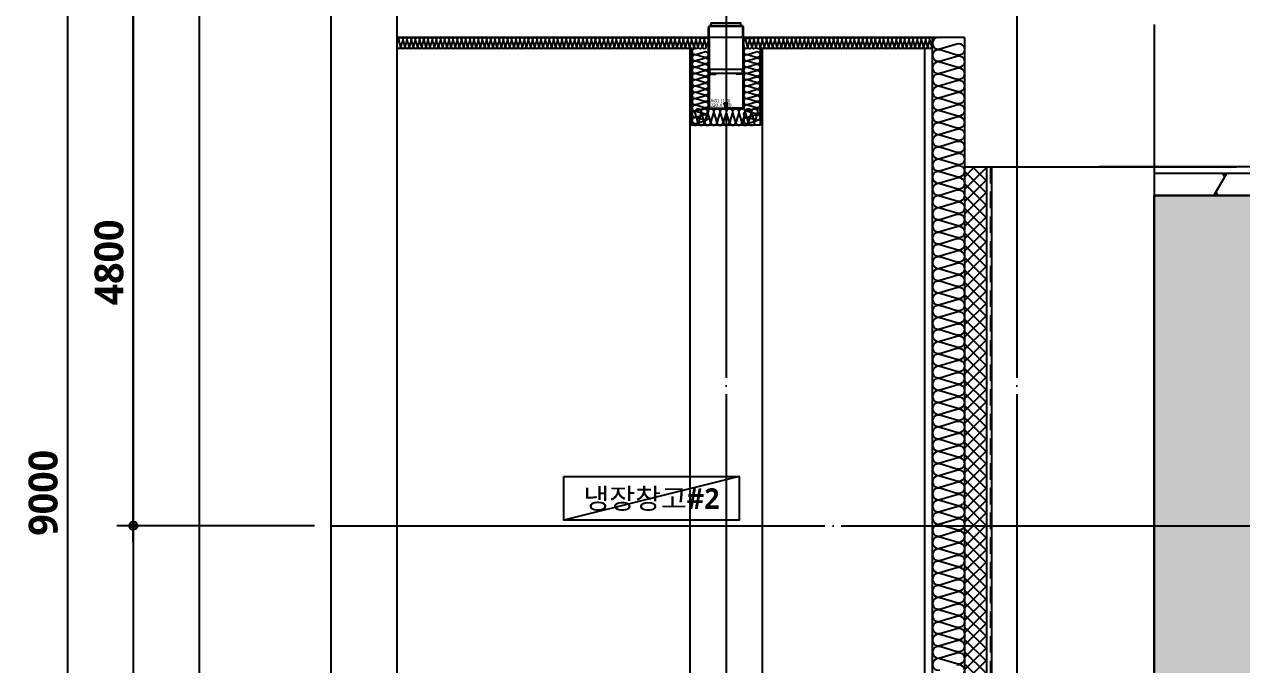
# Model space of a CAD drawing. Header units: millimetres. Extents: x 0 to 356400, y 0 to 68257.
# Drawn here: x 145533 to 156622, y 16634 to 22470 of the extents above; entities that cross this region are included whole.
import ezdxf
from ezdxf.enums import TextEntityAlignment as Align

# ---------------------------------------------------------------- set-up
doc = ezdxf.new("R2010")
doc.units = ezdxf.units.MM
doc.header["$LTSCALE"] = 75
doc.linetypes.add('CEN', pattern=[62, 60, -1, 0, -1])
doc.linetypes.add('STD_HIDDEN', pattern=[3, 2, -1])
doc.layers.get('Defpoints').update_dxf_attribs({"color": 161})
for name, color, linetype in [('##좌굴방지', 6, 'Continuous'), ('8', 8, 'Continuous'), ('A-ANNO-GRA2', 4, 'Continuous'), ('A-ANNO-TEXT1', 7, 'Continuous'), ('A-CEN', 1, 'CEN'), ('A-DETL-WPRO-TYP2', 5, 'STD_HIDDEN'), ('A-INSUL', 9, 'Continuous'), ('A-SECT-MATR1-PAT', 8, 'Continuous'), ('A-SECT-MATR2', 6, 'Continuous'), ('A-ST-AXIS-CEN', 252, 'CEN'), ('A-ST-AXIS-DIM', 7, 'Continuous'), ('A-ST-CONC', 2, 'Continuous'), ('A-WALL-MASN', 3, 'Continuous'), ('ELE3', 4, 'Continuous'), ('저온단열', 160, 'Continuous'), ('충돌방지대 IN', 4, 'Continuous')]:
    doc.layers.add(name, color=color, linetype=linetype)
for name, color, linetype, plot in [('Defpoint', 161, 'Continuous', False), ('G(그리드1)', 185, 'Continuous', False), ('G(그리드2)', 235, 'Continuous', False)]:
    doc.layers.add(name, color=color, linetype=linetype, plot=plot)
doc.styles.add('SH_대대리576', font='')
doc.styles.add('SH_진천_나눔', font='NanumGothicBold.ttf')
doc.styles.get("Standard").update_dxf_attribs({"font": 'arial.ttf'})
doc.styles.add('성본리_나눔BO', font='')
doc.styles.get('SH_대대리576').set_extended_font_data('NanumGothic', bold=True)
doc.styles.get('성본리_나눔BO').set_extended_font_data('NanumGothic', bold=True)
doc.dimstyles.new('SHP 75', dxfattribs={"dimscale": 75, "dimtxt": 3.5, "dimasz": 1, "dimexe": 2, "dimexo": 2, "dimgap": 1, "dimtad": 1, "dimdec": 0, "dimzin": 0, "dimdsep": 46, "dimtxsty": 'SH_대대리576', "dimblk": 'DIMDOT', "dimcen": 0.09, "dimclrd": 256, "dimclre": 256, "dimclrt": 3, "dimadec": 0, "dimazin": 1, "dimtfac": 1, "dimtdec": 0, "dimtix": 1, "dimtmove": 2, "dimatfit": 0, "dimldrblk": 'DIMDOT', "dimfxl": 1, "dimtfillclr": 3, "dimtolj": 1, "dimtzin": 0, "dimlwd": -1, "dimlwe": -1, "dimarcsym": 0})
pattern_1 = [(45, (-26621.6069, -1604.5902), (-0.25, 0.25), [])]

# ---------------------------------------------------------------- blocks, each defined once
blk = doc.blocks.new('DIMDOT')
at = {"color": 0}
blk.add_line((-2, 0), (2, 0), dxfattribs=at)
for radius in [0.5, 0.25]:
    blk.add_circle((0, 0), radius, dxfattribs=at)
blk = doc.blocks.new('*D2669')
at = {"layer": 'A-ST-AXIS-DIM'}
for p, q in [((148175, 22700), (145775, 22700)), ((145925, 22625), (145925, 13775)), ((148175, 13700), (145775, 13700))]:
    blk.add_line(p, q, dxfattribs=at)
at = {"layer": 'Defpoints', "color": 0}
for p in [(148325, 22700), (145925, 13700), (148325, 13700)]:
    blk.add_point(p, dxfattribs=at)
at = {"layer": 'A-ST-AXIS-DIM', "linetype": 'ByBlock', "xscale": 75, "yscale": 75, "zscale": 75}
for p, rotation in [((145925, 22700), 90), ((145925, 13700), 270)]:
    blk.add_blockref('DIMDOT', p, dxfattribs=dict(at, rotation=rotation))
at = {"layer": 'A-ST-AXIS-DIM', "color": 3, "insert": (145705.14027, 18200), "char_height": 262.5, "attachment_point": 5, "rotation": 90, "style": 'SH_진천_나눔'}
blk.add_mtext('\\A1;9000', dxfattribs=at)
blk = doc.blocks.new('*D2670')
at = {"layer": 'A-ST-AXIS-DIM'}
for p, q in [((148175, 22700), (146375, 22700)), ((146525, 17975), (146525, 22625)), ((148175, 17900), (146375, 17900))]:
    blk.add_line(p, q, dxfattribs=at)
at = {"layer": 'Defpoints', "color": 0}
for p in [(146525, 22700), (148325, 22700), (148325, 17900)]:
    blk.add_point(p, dxfattribs=at)
at = {"layer": 'A-ST-AXIS-DIM', "linetype": 'ByBlock', "xscale": 75, "yscale": 75, "zscale": 75}
for p, rotation in [((146525, 22700), 90), ((146525, 17900), 270)]:
    blk.add_blockref('DIMDOT', p, dxfattribs=dict(at, rotation=rotation))
at = {"layer": 'A-ST-AXIS-DIM', "color": 3, "insert": (146305.14027, 20300), "char_height": 262.5, "attachment_point": 5, "rotation": 90, "style": 'SH_진천_나눔'}
blk.add_mtext('\\A1;4800', dxfattribs=at)
blk = doc.blocks.new('*D2671')
at = {"layer": 'A-ST-AXIS-DIM'}
for p, q in [((148175, 17900), (146375, 17900)), ((146525, 17825), (146525, 13775)), ((148175, 13700), (146375, 13700))]:
    blk.add_line(p, q, dxfattribs=at)
at = {"layer": 'Defpoints', "color": 0}
for p in [(148325, 17900), (146525, 13700), (148325, 13700)]:
    blk.add_point(p, dxfattribs=at)
at = {"layer": 'A-ST-AXIS-DIM', "linetype": 'ByBlock', "xscale": 75, "yscale": 75, "zscale": 75}
for p, rotation in [((146525, 17900), 90), ((146525, 13700), 270)]:
    blk.add_blockref('DIMDOT', p, dxfattribs=dict(at, rotation=rotation))
at = {"layer": 'A-ST-AXIS-DIM', "color": 3, "insert": (146306, 15800), "char_height": 262.5, "attachment_point": 5, "rotation": 90, "style": 'SH_진천_나눔'}
blk.add_mtext('\\A1;4200', dxfattribs=at)
blk = doc.blocks.new('G$C45B0FBE4')
h = blk.add_hatch()
h.set_pattern_fill('ANSI31', color=252, scale=0.1, angle=45, style=0)
h.set_pattern_definition(pattern_1)
h.paths.add_polyline_path([(84, 645), (84, 695), (90, 695), (90, 645)])
h = blk.add_hatch()
h.set_pattern_fill('ANSI31', color=252, scale=0.1, angle=45, style=0)
h.set_pattern_definition(pattern_1)
h.paths.add_polyline_path([(84, 645), (84, 695), (90, 695), (90, 645)])
h = blk.add_hatch()
h.set_pattern_fill('ANSI31', color=252, scale=0.1, angle=45, style=0)
h.set_pattern_definition(pattern_1)
h.paths.add_polyline_path([(219, 760), (269, 760), (269, 754), (219, 754)])
h = blk.add_hatch()
h.set_pattern_fill('ANSI31', color=252, scale=0.1, angle=45, style=0)
h.set_pattern_definition(pattern_1)
h.paths.add_polyline_path([(219, 760), (269, 760), (269, 754), (219, 754)])
h = blk.add_hatch()
h.set_pattern_fill('ANSI31', color=252, scale=0.1, angle=45, style=0)
h.set_pattern_definition(pattern_1)
h.paths.add_polyline_path([(404, 645), (404, 695), (398, 695), (398, 645)])
h = blk.add_hatch()
h.set_pattern_fill('ANSI31', color=252, scale=0.1, angle=45, style=0)
h.set_pattern_definition(pattern_1)
h.paths.add_polyline_path([(404, 645), (404, 695), (398, 695), (398, 645)])
at = {"layer": '##좌굴방지'}
for points in [[(98, 322), (98, 362), (390, 362), (390, 322)], [(98, 322), (98, 362), (390, 362), (390, 322)], [(398, 322), (90, 322), (90, 316), (150, 316), (150, 322)], [(398, 322), (90, 322), (90, 316), (150, 316), (150, 322)], [(398, 322), (398, 316), (338, 316), (338, 322)], [(398, 322), (398, 316), (338, 316), (338, 322)]]:
    blk.add_lwpolyline(points, dxfattribs=at)
at = {"color": 3, "linetype": 'Continuous'}
for p, q in [((109, 760), (109, 785)), ((109, 785), (379, 785)), ((109, 760), (109, 785)), ((109, 785), (379, 785)), ((379, 760), (379, 785)), ((379, 760), (379, 785)), ((109, 760), (379, 760)), ((109, 760), (379, 760))]:
    blk.add_line(p, q, dxfattribs=at)
at = {"color": 2, "linetype": 'Continuous'}
for p, q in [((84, 645), (84, 739)), ((84, 645), (84, 739)), ((90, 645), (90, 739)), ((90, 645), (90, 739)), ((105, 760), (383, 760)), ((105, 760), (383, 760)), ((105, 754), (383, 754)), ((105, 754), (383, 754)), ((398, 645), (398, 739)), ((398, 645), (398, 739)), ((404, 645), (404, 739)), ((404, 645), (404, 739)), ((84, 645), (90, 645)), ((84, 645), (90, 645)), ((404, 645), (398, 645)), ((404, 645), (398, 645))]:
    blk.add_line(p, q, dxfattribs=at)
at = {"color": 7, "linetype": 'Continuous'}
blk.add_line((404, 625), (404, 515), dxfattribs=at)
blk.add_line((404, 625), (404, 515), dxfattribs=at)
at = {"color": 2, "linetype": 'Continuous'}
for points in [[(226, 54), (231, 56), (243, 24, -0.520567), (226, 0), (102, 0, -0.414214), (84, 18), (84, 630, 0.413373), (70, 644), (0, 644), (0, 650), (70, 650, -0.413938), (90, 630), (90, 18, 0.414214), (102, 6), (226, 6, 0.520567), (237, 22)], [(226, 54), (231, 56), (243, 24, -0.520567), (226, 0), (102, 0, -0.414214), (84, 18), (84, 630, 0.413373), (70, 644), (0, 644), (0, 650), (70, 650, -0.413938), (90, 630), (90, 18, 0.414214), (102, 6), (226, 6, 0.520567), (237, 22)], [(262, 54), (257, 56), (245, 24, 0.520567), (262, 0), (386, 0, 0.414214), (404, 18), (404, 630, -0.413373), (418, 644), (488, 644), (488, 650), (418, 650, 0.413938), (398, 630), (398, 18, -0.414214), (386, 6), (262, 6, -0.520567), (251, 22)], [(262, 54), (257, 56), (245, 24, 0.520567), (262, 0), (386, 0, 0.414214), (404, 18), (404, 630, -0.413373), (418, 644), (488, 644), (488, 650), (418, 650, 0.413938), (398, 630), (398, 18, -0.414214), (386, 6), (262, 6, -0.520567), (251, 22)]]:
    blk.add_lwpolyline(points, format="xyb", close=True, dxfattribs=at)
for centre, radius, start, end in [((105, 739), 21, 90, 180), ((105, 739), 21, 90, 180), ((105, 739), 15, 90, 180), ((105, 739), 15, 90, 180), ((383, 739), 21, 0, 90), ((383, 739), 21, 0, 90), ((383, 739), 15, 0, 90), ((383, 739), 15, 0, 90)]:
    blk.add_arc(centre, radius, start, end, dxfattribs=at)
at = {"layer": 'Defpoint', "linetype": 'Continuous'}
for s, p in [('AG1 (1,3)', (102, 73)), ('320 X 850', (102, 33))]:
    blk.add_text(s, height=30, dxfattribs=at).set_placement(p, align=Align.MIDDLE_LEFT)

msp = doc.modelspace()

# ---------------------------------------------------------------- hatches: boundary and pattern name
at = {"layer": '8', "transparency": 33554687}
h = msp.add_hatch(color=256, dxfattribs=at)
h.dxf.hatch_style = 1
h.paths.add_polyline_path([(148925, 11090), (155885, 11090), (155885, 11350), (155825, 11350), (155825, 20910), (163885, 20910), (163885, 21170), (163825, 21170), (163825, 30500), (165625, 30500), (165625, 9800), (148925, 9800)])
at = {"layer": 'A-DETL-WPRO-TYP2', "transparency": 33554687}
h = msp.add_hatch(dxfattribs=at)
h.set_pattern_fill('ANSI37', color=256, scale=25)
h.paths.add_polyline_path([(154297, 13860), (154097, 13860), (154097, 21170), (154297, 21170)])

# ---------------------------------------------------------------- linework, layer by layer
at = {"layer": '8'}
msp.add_lwpolyline([(148925, 11090), (155885, 11090), (155885, 11350), (155825, 11350), (155825, 20910), (163885, 20910), (163885, 21170), (163825, 21170), (163825, 30500), (165625, 30500), (165625, 9800), (148925, 9800)], close=True, dxfattribs=at)
at = {"layer": 'A-ANNO-GRA2'}
msp.add_lwpolyline([(150446.1, 18349.7), (152046.1, 18349.7), (152046.1, 17951.6), (150446.1, 17951.6)], close=True, dxfattribs=at)
at = {"layer": 'A-CEN'}
for p, q in [((154575, 56300), (154575, 9200)), ((148325, 17900), (166225, 17900))]:
    msp.add_line(p, q, dxfattribs=at)
at = {"layer": 'A-DETL-WPRO-TYP2'}
msp.add_line((154334, 21170), (154334, 13165), dxfattribs=at)
at = {"layer": 'A-INSUL'}
for points in [[(148925.8, 22273.5, 1.34), (148960.8, 22273.5), (148944.8, 22326.5, -1.34), (148979.8, 22326.5), (148963.9, 22273.5), (148963.9, 22273.5, 1.34), (148998.9, 22273.5), (148983, 22326.5, -1.34), (149018, 22326.5), (149002, 22273.5), (149002, 22273.5, 1.34), (149037, 22273.5), (149021.1, 22326.5, -1.34), (149056.1, 22326.5), (149040.2, 22273.5), (149040.2, 22273.5, 1.34), (149075.2, 22273.5), (149059.2, 22326.5, -1.34), (149094.2, 22326.5), (149078.3, 22273.5), (149078.3, 22273.5, 1.34), (149113.3, 22273.5), (149097.4, 22326.5, -1.34), (149132.4, 22326.5), (149116.4, 22273.5), (149116.4, 22273.5, 1.34), (149151.4, 22273.5), (149135.5, 22326.5, -1.34), (149170.5, 22326.5), (149154.6, 22273.5), (149154.6, 22273.5, 1.34), (149189.6, 22273.5), (149173.7, 22326.5, -1.34), (149208.7, 22326.5), (149192.7, 22273.5), (149192.7, 22273.5, 1.34), (149227.7, 22273.5), (149211.8, 22326.5, -1.34), (149246.8, 22326.5), (149230.9, 22273.5), (149230.9, 22273.5, 1.34), (149265.9, 22273.5), (149249.9, 22326.5, -1.34), (149284.9, 22326.5), (149269, 22273.5), (149269, 22273.5, 1.34), (149304, 22273.5), (149288.1, 22326.5, -1.34), (149323.1, 22326.5), (149307.1, 22273.5), (149307.1, 22273.5, 1.34), (149342.1, 22273.5), (149326.2, 22326.5, -1.34), (149361.2, 22326.5), (149345.3, 22273.5), (149345.3, 22273.5, 1.34), (149380.3, 22273.5), (149364.3, 22326.5, -1.34), (149399.3, 22326.5), (149383.4, 22273.5), (149383.4, 22273.5, 1.34), (149418.4, 22273.5), (149402.5, 22326.5, -1.34), (149437.5, 22326.5), (149421.6, 22273.5), (149421.6, 22273.5, 1.34), (149456.6, 22273.5), (149440.6, 22326.5, -1.34), (149475.6, 22326.5), (149459.7, 22273.5), (149459.7, 22273.5, 1.34), (149494.7, 22273.5), (149478.8, 22326.5, -1.34), (149513.8, 22326.5), (149497.8, 22273.5), (149497.8, 22273.5, 1.34), (149532.8, 22273.5), (149516.9, 22326.5, -1.34), (149551.9, 22326.5), (149536, 22273.5), (149536, 22273.5, 1.34), (149571, 22273.5), (149555, 22326.5, -1.34), (149590, 22326.5), (149574.1, 22273.5), (149574.1, 22273.5, 1.34), (149609.1, 22273.5), (149593.2, 22326.5, -1.34), (149628.2, 22326.5), (149612.3, 22273.5), (149612.3, 22273.5, 1.34), (149647.3, 22273.5), (149631.3, 22326.5, -1.34), (149666.3, 22326.5), (149650.4, 22273.5), (149650.4, 22273.5, 1.34), (149685.4, 22273.5), (149669.5, 22326.5, -1.34), (149704.5, 22326.5), (149688.5, 22273.5), (149688.5, 22273.5, 1.34), (149723.5, 22273.5), (149707.6, 22326.5, -1.34), (149742.6, 22326.5), (149726.7, 22273.5), (149726.7, 22273.5, 1.34), (149761.7, 22273.5), (149745.7, 22326.5, -1.34), (149780.7, 22326.5), (149764.8, 22273.5), (149764.8, 22273.5, 1.34), (149799.8, 22273.5), (149783.9, 22326.5, -1.34), (149818.9, 22326.5), (149802.9, 22273.5), (149802.9, 22273.5, 1.34), (149837.9, 22273.5), (149822, 22326.5, -1.34), (149857, 22326.5), (149841.1, 22273.5), (149841.1, 22273.5, 1.34), (149876.1, 22273.5), (149860.2, 22326.5, -1.34), (149895.2, 22326.5), (149879.2, 22273.5), (149879.2, 22273.5, 1.34), (149914.2, 22273.5), (149898.3, 22326.5, -1.34), (149933.3, 22326.5), (149917.4, 22273.5), (149917.4, 22273.5, 1.34), (149952.4, 22273.5), (149936.4, 22326.5, -1.34), (149971.4, 22326.5), (149955.5, 22273.5), (149955.5, 22273.5, 1.34), (149990.5, 22273.5), (149974.6, 22326.5, -1.34), (150009.6, 22326.5), (149993.6, 22273.5), (149993.6, 22273.5, 1.34), (150028.6, 22273.5), (150012.7, 22326.5, -1.34), (150047.7, 22326.5), (150031.8, 22273.5), (150031.8, 22273.5, 1.34), (150066.8, 22273.5), (150050.8, 22326.5, -1.34), (150085.8, 22326.5), (150069.9, 22273.5), (150069.9, 22273.5, 1.34), (150104.9, 22273.5), (150089, 22326.5, -1.34), (150124, 22326.5), (150108.1, 22273.5), (150108.1, 22273.5, 1.34), (150143.1, 22273.5), (150127.1, 22326.5, -1.34), (150162.1, 22326.5), (150146.2, 22273.5), (150146.2, 22273.5, 1.34), (150181.2, 22273.5), (150165.3, 22326.5, -1.34), (150200.3, 22326.5), (150184.3, 22273.5), (150184.3, 22273.5, 1.34), (150219.3, 22273.5), (150203.4, 22326.5, -1.34), (150238.4, 22326.5), (150222.5, 22273.5), (150222.5, 22273.5, 1.34), (150257.5, 22273.5), (150241.5, 22326.5, -1.34), (150276.5, 22326.5), (150260.6, 22273.5), (150260.6, 22273.5, 1.34), (150295.6, 22273.5), (150279.7, 22326.5, -1.34), (150314.7, 22326.5), (150298.7, 22273.5), (150298.7, 22273.5, 1.34), (150333.7, 22273.5), (150317.8, 22326.5, -1.34), (150352.8, 22326.5), (150336.9, 22273.5), (150336.9, 22273.5, 1.34), (150371.9, 22273.5), (150356, 22326.5, -1.34), (150391, 22326.5), (150375, 22273.5), (150375, 22273.5, 1.34), (150410, 22273.5), (150394.1, 22326.5, -1.34), (150429.1, 22326.5), (150413.2, 22273.5), (150413.2, 22273.5, 1.34), (150448.2, 22273.5), (150432.2, 22326.5, -1.34), (150467.2, 22326.5), (150451.3, 22273.5), (150451.3, 22273.5, 1.34), (150486.3, 22273.5), (150470.4, 22326.5, -1.34), (150505.4, 22326.5), (150489.4, 22273.5), (150489.4, 22273.5, 1.34), (150524.4, 22273.5), (150508.5, 22326.5, -1.34), (150543.5, 22326.5), (150527.6, 22273.5), (150527.6, 22273.5, 1.34), (150562.6, 22273.5), (150546.6, 22326.5, -1.34), (150581.6, 22326.5), (150565.7, 22273.5), (150565.7, 22273.5, 1.34), (150600.7, 22273.5), (150584.8, 22326.5, -1.34), (150619.8, 22326.5), (150603.9, 22273.5), (150603.9, 22273.5, 1.34), (150638.9, 22273.5), (150622.9, 22326.5, -1.34), (150657.9, 22326.5), (150642, 22273.5), (150642, 22273.5, 1.34), (150677, 22273.5), (150661.1, 22326.5, -1.34), (150696.1, 22326.5), (150680.1, 22273.5), (150680.1, 22273.5, 1.34), (150715.1, 22273.5), (150699.2, 22326.5, -1.34), (150734.2, 22326.5), (150718.3, 22273.5), (150718.3, 22273.5, 1.34), (150753.3, 22273.5), (150737.3, 22326.5, -1.34), (150772.3, 22326.5), (150756.4, 22273.5), (150756.4, 22273.5, 1.34), (150791.4, 22273.5), (150775.5, 22326.5, -1.34), (150810.5, 22326.5), (150794.5, 22273.5), (150794.5, 22273.5, 1.34), (150829.5, 22273.5), (150813.6, 22326.5, -1.34), (150848.6, 22326.5), (150832.7, 22273.5), (150832.7, 22273.5, 1.34), (150867.7, 22273.5), (150851.8, 22326.5, -1.34), (150886.8, 22326.5), (150870.8, 22273.5), (150870.8, 22273.5, 1.34), (150905.8, 22273.5), (150889.9, 22326.5, -1.34), (150924.9, 22326.5), (150909, 22273.5), (150909, 22273.5, 1.34), (150944, 22273.5), (150928, 22326.5, -1.34), (150963, 22326.5), (150947.1, 22273.5), (150947.1, 22273.5, 1.34), (150982.1, 22273.5), (150966.2, 22326.5, -1.34), (151001.2, 22326.5), (150985.2, 22273.5), (150985.2, 22273.5, 1.34), (151020.2, 22273.5), (151004.3, 22326.5, -1.34), (151039.3, 22326.5), (151023.4, 22273.5), (151023.4, 22273.5, 1.34), (151058.4, 22273.5), (151042.4, 22326.5, -1.34), (151077.4, 22326.5), (151061.5, 22273.5), (151061.5, 22273.5, 1.34), (151096.5, 22273.5), (151080.6, 22326.5, -1.34), (151115.6, 22326.5), (151099.7, 22273.5), (151099.7, 22273.5, 1.34), (151134.7, 22273.5), (151118.7, 22326.5, -1.34), (151153.7, 22326.5), (151137.8, 22273.5), (151137.8, 22273.5, 1.34), (151172.8, 22273.5), (151156.9, 22326.5, -1.34), (151191.9, 22326.5), (151175.9, 22273.5), (151175.9, 22273.5, 1.34), (151210.9, 22273.5), (151195, 22326.5, -1.34), (151230, 22326.5), (151214.1, 22273.5), (151214.1, 22273.5, 1.34), (151249.1, 22273.5), (151233.1, 22326.5, -1.34), (151268.1, 22326.5), (151252.2, 22273.5), (151252.2, 22273.5, 1.34), (151287.2, 22273.5), (151271.3, 22326.5, -1.34), (151306.3, 22326.5), (151290.3, 22273.5), (151290.3, 22273.5, 1.34), (151325.3, 22273.5), (151309.4, 22326.5, -1.34), (151344.4, 22326.5), (151328.5, 22273.5), (151328.5, 22273.5, 1.34), (151363.5, 22273.5), (151347.6, 22326.5, -1.34), (151382.6, 22326.5), (151366.6, 22273.5), (151366.6, 22273.5, 1.34), (151401.6, 22273.5), (151385.7, 22326.5, -1.34), (151420.7, 22326.5), (151404.8, 22273.5), (151404.8, 22273.5, 1.34), (151439.8, 22273.5), (151423.8, 22326.5, -1.34), (151458.8, 22326.5), (151442.9, 22273.5), (151442.9, 22273.5, 1.34), (151477.9, 22273.5), (151462, 22326.5, -1.34), (151497, 22326.5), (151481, 22273.5), (151481, 22273.5, 1.34), (151516, 22273.5), (151500.1, 22326.5, -1.34), (151535.1, 22326.5), (151519.2, 22273.5), (151519.2, 22273.5, 1.34), (151554.2, 22273.5), (151538.3, 22326.5, -1.34), (151573.3, 22326.5), (151557.3, 22273.5), (151557.3, 22273.5, 1.34), (151592.3, 22273.5), (151576.4, 22326.5, -1.34), (151611.4, 22326.5), (151595.5, 22273.5), (151595.5, 22273.5, 1.34), (151630.5, 22273.5), (151614.5, 22326.5, -1.34), (151649.5, 22326.5), (151633.6, 22273.5), (151633.6, 22273.5, 1.34), (151668.6, 22273.5), (151652.7, 22326.5, -1.34), (151687.7, 22326.5), (151671.7, 22273.5), (151671.7, 22273.5, 1.34), (151706.7, 22273.5), (151690.8, 22326.5, -1.34), (151725.8, 22326.5), (151709.9, 22273.5), (151709.9, 22273.5, 1.34), (151744.9, 22273.5), (151728.9, 22326.5, -1.34), (151763.9, 22326.5), (151748, 22273.5)], [(152085.8, 22273.5, 1.34), (152120.8, 22273.5), (152104.8, 22326.5, -1.34), (152139.8, 22326.5), (152123.9, 22273.5), (152123.9, 22273.5, 1.34), (152158.9, 22273.5), (152143, 22326.5, -1.34), (152178, 22326.5), (152162, 22273.5), (152162, 22273.5, 1.34), (152197, 22273.5), (152181.1, 22326.5, -1.34), (152216.1, 22326.5), (152200.2, 22273.5), (152200.2, 22273.5, 1.34), (152235.2, 22273.5), (152219.2, 22326.5, -1.34), (152254.2, 22326.5), (152238.3, 22273.5), (152238.3, 22273.5, 1.34), (152273.3, 22273.5), (152257.4, 22326.5, -1.34), (152292.4, 22326.5), (152276.4, 22273.5), (152276.4, 22273.5, 1.34), (152311.4, 22273.5), (152295.5, 22326.5, -1.34), (152330.5, 22326.5), (152314.6, 22273.5), (152314.6, 22273.5, 1.34), (152349.6, 22273.5), (152333.7, 22326.5, -1.34), (152368.7, 22326.5), (152352.7, 22273.5), (152352.7, 22273.5, 1.34), (152387.7, 22273.5), (152371.8, 22326.5, -1.34), (152406.8, 22326.5), (152390.9, 22273.5), (152390.9, 22273.5, 1.34), (152425.9, 22273.5), (152409.9, 22326.5, -1.34), (152444.9, 22326.5), (152429, 22273.5), (152429, 22273.5, 1.34), (152464, 22273.5), (152448.1, 22326.5, -1.34), (152483.1, 22326.5), (152467.1, 22273.5), (152467.1, 22273.5, 1.34), (152502.1, 22273.5), (152486.2, 22326.5, -1.34), (152521.2, 22326.5), (152505.3, 22273.5), (152505.3, 22273.5, 1.34), (152540.3, 22273.5), (152524.3, 22326.5, -1.34), (152559.3, 22326.5), (152543.4, 22273.5), (152543.4, 22273.5, 1.34), (152578.4, 22273.5), (152562.5, 22326.5, -1.34), (152597.5, 22326.5), (152581.6, 22273.5), (152581.6, 22273.5, 1.34), (152616.6, 22273.5), (152600.6, 22326.5, -1.34), (152635.6, 22326.5), (152619.7, 22273.5), (152619.7, 22273.5, 1.34), (152654.7, 22273.5), (152638.8, 22326.5, -1.34), (152673.8, 22326.5), (152657.8, 22273.5), (152657.8, 22273.5, 1.34), (152692.8, 22273.5), (152676.9, 22326.5, -1.34), (152711.9, 22326.5), (152696, 22273.5), (152696, 22273.5, 1.34), (152731, 22273.5), (152715, 22326.5, -1.34), (152750, 22326.5), (152734.1, 22273.5), (152734.1, 22273.5, 1.34), (152769.1, 22273.5), (152753.2, 22326.5, -1.34), (152788.2, 22326.5), (152772.3, 22273.5), (152772.3, 22273.5, 1.34), (152807.3, 22273.5), (152791.3, 22326.5, -1.34), (152826.3, 22326.5), (152810.4, 22273.5), (152810.4, 22273.5, 1.34), (152845.4, 22273.5), (152829.5, 22326.5, -1.34), (152864.5, 22326.5), (152848.5, 22273.5), (152848.5, 22273.5, 1.34), (152883.5, 22273.5), (152867.6, 22326.5, -1.34), (152902.6, 22326.5), (152886.7, 22273.5), (152886.7, 22273.5, 1.34), (152921.7, 22273.5), (152905.7, 22326.5, -1.34), (152940.7, 22326.5), (152924.8, 22273.5), (152924.8, 22273.5, 1.34), (152959.8, 22273.5), (152943.9, 22326.5, -1.34), (152978.9, 22326.5), (152962.9, 22273.5), (152962.9, 22273.5, 1.34), (152997.9, 22273.5), (152982, 22326.5, -1.34), (153017, 22326.5), (153001.1, 22273.5), (153001.1, 22273.5, 1.34), (153036.1, 22273.5), (153020.2, 22326.5, -1.34), (153055.2, 22326.5), (153039.2, 22273.5), (153039.2, 22273.5, 1.34), (153074.2, 22273.5), (153058.3, 22326.5, -1.34), (153093.3, 22326.5), (153077.4, 22273.5), (153077.4, 22273.5, 1.34), (153112.4, 22273.5), (153096.4, 22326.5, -1.34), (153131.4, 22326.5), (153115.5, 22273.5), (153115.5, 22273.5, 1.34), (153150.5, 22273.5), (153134.6, 22326.5, -1.34), (153169.6, 22326.5), (153153.6, 22273.5), (153153.6, 22273.5, 1.34), (153188.6, 22273.5), (153172.7, 22326.5, -1.34), (153207.7, 22326.5), (153191.8, 22273.5), (153191.8, 22273.5, 1.34), (153226.8, 22273.5), (153210.8, 22326.5, -1.34), (153245.8, 22326.5), (153229.9, 22273.5), (153229.9, 22273.5, 1.34), (153264.9, 22273.5), (153249, 22326.5, -1.34), (153284, 22326.5), (153268.1, 22273.5), (153268.1, 22273.5, 1.34), (153303.1, 22273.5), (153287.1, 22326.5, -1.34), (153322.1, 22326.5), (153306.2, 22273.5), (153306.2, 22273.5, 1.34), (153341.2, 22273.5), (153325.3, 22326.5, -1.34), (153360.3, 22326.5), (153344.3, 22273.5), (153344.3, 22273.5, 1.34), (153379.3, 22273.5), (153363.4, 22326.5, -1.34), (153398.4, 22326.5), (153382.5, 22273.5), (153382.5, 22273.5, 1.34), (153417.5, 22273.5), (153401.5, 22326.5, -1.34), (153436.5, 22326.5), (153420.6, 22273.5), (153420.6, 22273.5, 1.34), (153455.6, 22273.5), (153439.7, 22326.5, -1.34), (153474.7, 22326.5), (153458.7, 22273.5), (153458.7, 22273.5, 1.34), (153493.7, 22273.5), (153477.8, 22326.5, -1.34), (153512.8, 22326.5), (153496.9, 22273.5), (153496.9, 22273.5, 1.34), (153531.9, 22273.5), (153516, 22326.5, -1.34), (153551, 22326.5), (153535, 22273.5), (153535, 22273.5, 1.34), (153570, 22273.5), (153554.1, 22326.5, -1.34), (153589.1, 22326.5), (153573.2, 22273.5), (153573.2, 22273.5, 1.34), (153608.2, 22273.5), (153592.2, 22326.5, -1.34), (153627.2, 22326.5), (153611.3, 22273.5), (153611.3, 22273.5, 1.34), (153646.3, 22273.5), (153630.4, 22326.5, -1.34), (153665.4, 22326.5), (153649.4, 22273.5), (153649.4, 22273.5, 1.34), (153684.4, 22273.5), (153668.5, 22326.5, -1.34), (153703.5, 22326.5), (153687.6, 22273.5), (153687.6, 22273.5, 1.34), (153722.6, 22273.5), (153706.6, 22326.5, -1.34), (153741.6, 22326.5), (153725.7, 22273.5), (153725.7, 22273.5, 1.34), (153760.7, 22273.5), (153744.8, 22326.5, -1.34), (153779.8, 22326.5), (153763.9, 22273.5), (153763.9, 22273.5, 1.34), (153798.9, 22273.5), (153782.9, 22326.5, -1.34)], [(153874.2, 22347.8, 1.34), (153874.2, 22246), (154028.8, 22292.3, -1.34), (154028.8, 22190.5), (153874.2, 22236.8), (153874.2, 22236.8, 1.34), (153874.2, 22135), (154028.8, 22181.3, -1.34), (154028.8, 22079.5), (153874.2, 22125.8), (153874.2, 22125.8, 1.34), (153874.2, 22024), (154028.8, 22070.3, -1.34), (154028.8, 21968.5), (153874.2, 22014.9), (153874.2, 22014.9, 1.34), (153874.2, 21913), (154028.8, 21959.4, -1.34), (154028.8, 21857.5), (153874.2, 21903.9), (153874.2, 21903.9, 1.34), (153874.2, 21802), (154028.8, 21848.4, -1.34), (154028.8, 21746.5), (153874.2, 21792.9), (153874.2, 21792.9, 1.34), (153874.2, 21691), (154028.8, 21737.4, -1.34), (154028.8, 21635.5), (153874.2, 21681.9), (153874.2, 21681.9, 1.34), (153874.2, 21580.1), (154028.8, 21626.4, -1.34), (154028.8, 21524.6), (153874.2, 21570.9), (153874.2, 21570.9, 1.34), (153874.2, 21469.1), (154028.8, 21515.4, -1.34), (154028.8, 21413.6), (153874.2, 21459.9), (153874.2, 21459.9, 1.34), (153874.2, 21358.1), (154028.8, 21404.4, -1.34), (154028.8, 21302.6), (153874.2, 21349), (153874.2, 21349, 1.34), (153874.2, 21247.1), (154028.8, 21293.5, -1.34), (154028.8, 21191.6), (153874.2, 21238), (153874.2, 21238, 1.34), (153874.2, 21136.1), (154028.8, 21182.5, -1.34), (154028.8, 21080.6), (153874.2, 21127), (153874.2, 21127, 1.34), (153874.2, 21025.1), (154028.8, 21071.5, -1.34), (154028.8, 20969.6), (153874.2, 21016), (153874.2, 21016, 1.34), (153874.2, 20914.2), (154028.8, 20960.5, -1.34), (154028.8, 20858.7), (153874.2, 20905), (153874.2, 20905, 1.34), (153874.2, 20803.2), (154028.8, 20849.5, -1.34), (154028.8, 20747.7), (153874.2, 20794), (153874.2, 20794, 1.34), (153874.2, 20692.2), (154028.8, 20738.5, -1.34), (154028.8, 20636.7), (153874.2, 20683.1), (153874.2, 20683.1, 1.34), (153874.2, 20581.2), (154028.8, 20627.6, -1.34), (154028.8, 20525.7), (153874.2, 20572.1), (153874.2, 20572.1, 1.34), (153874.2, 20470.2), (154028.8, 20516.6, -1.34), (154028.8, 20414.7), (153874.2, 20461.1), (153874.2, 20461.1, 1.34), (153874.2, 20359.2), (154028.8, 20405.6, -1.34), (154028.8, 20303.7), (153874.2, 20350.1), (153874.2, 20350.1, 1.34), (153874.2, 20248.3), (154028.8, 20294.6, -1.34), (154028.8, 20192.8), (153874.2, 20239.1), (153874.2, 20239.1, 1.34), (153874.2, 20137.3), (154028.8, 20183.6, -1.34), (154028.8, 20081.8), (153874.2, 20128.1), (153874.2, 20128.1, 1.34), (153874.2, 20026.3), (154028.8, 20072.6, -1.34), (154028.8, 19970.8), (153874.2, 20017.2), (153874.2, 20017.2, 1.34), (153874.2, 19915.3), (154028.8, 19961.7, -1.34), (154028.8, 19859.8), (153874.2, 19906.2), (153874.2, 19906.2, 1.34), (153874.2, 19804.3), (154028.8, 19850.7, -1.34), (154028.8, 19748.8), (153874.2, 19795.2), (153874.2, 19795.2, 1.34), (153874.2, 19693.3), (154028.8, 19739.7, -1.34), (154028.8, 19637.8), (153874.2, 19684.2), (153874.2, 19684.2, 1.34), (153874.2, 19582.4), (154028.8, 19628.7, -1.34), (154028.8, 19526.9), (153874.2, 19573.2), (153874.2, 19573.2, 1.34), (153874.2, 19471.4), (154028.8, 19517.7, -1.34), (154028.8, 19415.9), (153874.2, 19462.2), (153874.2, 19462.2, 1.34), (153874.2, 19360.4), (154028.8, 19406.7, -1.34), (154028.8, 19304.9), (153874.2, 19351.3), (153874.2, 19351.3, 1.34), (153874.2, 19249.4), (154028.8, 19295.8, -1.34), (154028.8, 19193.9), (153874.2, 19240.3), (153874.2, 19240.3, 1.34), (153874.2, 19138.4), (154028.8, 19184.8, -1.34), (154028.8, 19082.9), (153874.2, 19129.3), (153874.2, 19129.3, 1.34), (153874.2, 19027.4), (154028.8, 19073.8, -1.34), (154028.8, 18971.9), (153874.2, 19018.3), (153874.2, 19018.3, 1.34), (153874.2, 18916.5), (154028.8, 18962.8, -1.34), (154028.8, 18861), (153874.2, 18907.3), (153874.2, 18907.3, 1.34), (153874.2, 18805.5), (154028.8, 18851.8, -1.34), (154028.8, 18750), (153874.2, 18796.3), (153874.2, 18796.3, 1.34), (153874.2, 18694.5), (154028.8, 18740.8, -1.34), (154028.8, 18639), (153874.2, 18685.4), (153874.2, 18685.4, 1.34), (153874.2, 18583.5), (154028.8, 18629.9, -1.34), (154028.8, 18528), (153874.2, 18574.4), (153874.2, 18574.4, 1.34), (153874.2, 18472.5), (154028.8, 18518.9, -1.34), (154028.8, 18417), (153874.2, 18463.4), (153874.2, 18463.4, 1.34), (153874.2, 18361.5), (154028.8, 18407.9, -1.34), (154028.8, 18306), (153874.2, 18352.4), (153874.2, 18352.4, 1.34), (153874.2, 18250.6), (154028.8, 18296.9, -1.34), (154028.8, 18195.1), (153874.2, 18241.4), (153874.2, 18241.4, 1.34), (153874.2, 18139.6), (154028.8, 18185.9, -1.34), (154028.8, 18084.1), (153874.2, 18130.4), (153874.2, 18130.4, 1.34), (153874.2, 18028.6), (154028.8, 18074.9, -1.34), (154028.8, 17973.1), (153874.2, 18019.5), (153874.2, 18019.5, 1.34), (153874.2, 17917.6), (154028.8, 17964, -1.34), (154028.8, 17862.1), (153874.2, 17908.5), (153874.2, 17908.5, 1.34), (153874.2, 17806.6), (154028.8, 17853, -1.34), (154028.8, 17751.1), (153874.2, 17797.5), (153874.2, 17797.5, 1.34), (153874.2, 17695.6), (154028.8, 17742, -1.34), (154028.8, 17640.1), (153874.2, 17686.5), (153874.2, 17686.5, 1.34), (153874.2, 17584.7), (154028.8, 17631, -1.34), (154028.8, 17529.2), (153874.2, 17575.5), (153874.2, 17575.5, 1.34), (153874.2, 17473.7), (154028.8, 17520, -1.34), (154028.8, 17418.2), (153874.2, 17464.5), (153874.2, 17464.5, 1.34), (153874.2, 17362.7), (154028.8, 17409, -1.34), (154028.8, 17307.2), (153874.2, 17353.6), (153874.2, 17353.6, 1.34), (153874.2, 17251.7), (154028.8, 17298.1, -1.34), (154028.8, 17196.2), (153874.2, 17242.6), (153874.2, 17242.6, 1.34), (153874.2, 17140.7), (154028.8, 17187.1, -1.34), (154028.8, 17085.2), (153874.2, 17131.6), (153874.2, 17131.6, 1.34), (153874.2, 17029.7), (154028.8, 17076.1, -1.34), (154028.8, 16974.2), (153874.2, 17020.6), (153874.2, 17020.6, 1.34), (153874.2, 16918.8), (154028.8, 16965.1, -1.34), (154028.8, 16863.3), (153874.2, 16909.6), (153874.2, 16909.6, 1.34), (153874.2, 16807.8), (154028.8, 16854.1, -1.34), (154028.8, 16752.3), (153874.2, 16798.6), (153874.2, 16798.6, 1.34), (153874.2, 16696.8), (154028.8, 16743.1, -1.34), (154028.8, 16641.3), (153874.2, 16687.7), (153874.2, 16687.7, 1.34), (153874.2, 16585.8)], [(151650.2, 22248.9, 1.34), (151650.2, 22196.4), (151729.8, 22220.3, -1.34), (151729.8, 22167.8), (151650.2, 22191.7), (151650.2, 22191.7, 1.34), (151650.2, 22139.2), (151729.8, 22163.1, -1.34), (151729.8, 22110.6), (151650.2, 22134.5), (151650.2, 22134.5, 1.34), (151650.2, 22082), (151729.8, 22105.8, -1.34), (151729.8, 22053.3), (151650.2, 22077.2), (151650.2, 22077.2, 1.34), (151650.2, 22024.7), (151729.8, 22048.6, -1.34), (151729.8, 21996.1), (151650.2, 22020), (151650.2, 22020, 1.34), (151650.2, 21967.5), (151729.8, 21991.4, -1.34), (151729.8, 21938.9), (151650.2, 21962.8), (151650.2, 21962.8, 1.34), (151650.2, 21910.3), (151729.8, 21934.2, -1.34), (151729.8, 21881.7), (151650.2, 21905.6), (151650.2, 21905.6, 1.34), (151650.2, 21853.1), (151729.8, 21877, -1.34), (151729.8, 21824.5), (151650.2, 21848.4), (151650.2, 21848.4, 1.34), (151650.2, 21795.9), (151729.8, 21819.8, -1.34), (151729.8, 21767.3), (151650.2, 21791.2), (151650.2, 21791.2, 1.34), (151650.2, 21738.7), (151729.8, 21762.6, -1.34), (151729.8, 21710.1), (151650.2, 21734), (151650.2, 21734, 1.34), (151650.2, 21681.5), (151729.8, 21705.4, -1.34), (151729.8, 21652.9), (151650.2, 21676.8), (151650.2, 21676.8, 1.34), (151650.2, 21624.3), (151729.8, 21648.2, -1.34), (151729.8, 21595.7), (151650.2, 21619.6), (151650.2, 21619.6, 1.34), (151650.2, 21567.1), (151729.8, 21591, -1.34)], [(152120.2, 22248.9, 1.34), (152120.2, 22196.4), (152199.8, 22220.3, -1.34), (152199.8, 22167.8), (152120.2, 22191.7), (152120.2, 22191.7, 1.34), (152120.2, 22139.2), (152199.8, 22163.1, -1.34), (152199.8, 22110.6), (152120.2, 22134.5), (152120.2, 22134.5, 1.34), (152120.2, 22082), (152199.8, 22105.8, -1.34), (152199.8, 22053.3), (152120.2, 22077.2), (152120.2, 22077.2, 1.34), (152120.2, 22024.7), (152199.8, 22048.6, -1.34), (152199.8, 21996.1), (152120.2, 22020), (152120.2, 22020, 1.34), (152120.2, 21967.5), (152199.8, 21991.4, -1.34), (152199.8, 21938.9), (152120.2, 21962.8), (152120.2, 21962.8, 1.34), (152120.2, 21910.3), (152199.8, 21934.2, -1.34), (152199.8, 21881.7), (152120.2, 21905.6), (152120.2, 21905.6, 1.34), (152120.2, 21853.1), (152199.8, 21877, -1.34), (152199.8, 21824.5), (152120.2, 21848.4), (152120.2, 21848.4, 1.34), (152120.2, 21795.9), (152199.8, 21819.8, -1.34), (152199.8, 21767.3), (152120.2, 21791.2), (152120.2, 21791.2, 1.34), (152120.2, 21738.7), (152199.8, 21762.6, -1.34), (152199.8, 21710.1), (152120.2, 21734), (152120.2, 21734, 1.34), (152120.2, 21681.5), (152199.8, 21705.4, -1.34), (152199.8, 21652.9), (152120.2, 21676.8), (152120.2, 21676.8, 1.34), (152120.2, 21624.3), (152199.8, 21648.2, -1.34), (152199.8, 21595.7), (152120.2, 21619.6), (152120.2, 21619.6, 1.34), (152120.2, 21567.1), (152199.8, 21591, -1.34)], [(151616.1, 21585.2, 1.34), (151668.6, 21585.2), (151644.7, 21664.8, -1.34), (151697.2, 21664.8), (151673.3, 21585.2), (151673.3, 21585.2, 1.34), (151725.8, 21585.2), (151701.9, 21664.8, -1.34), (151754.4, 21664.8), (151730.5, 21585.2), (151730.5, 21585.2, 1.34), (151783, 21585.2), (151759.2, 21664.8, -1.34), (151811.7, 21664.8), (151787.8, 21585.2), (151787.8, 21585.2, 1.34), (151840.3, 21585.2), (151816.4, 21664.8, -1.34), (151868.9, 21664.8), (151845, 21585.2), (151845, 21585.2, 1.34), (151897.5, 21585.2), (151873.6, 21664.8, -1.34), (151926.1, 21664.8), (151902.2, 21585.2), (151902.2, 21585.2, 1.34), (151954.7, 21585.2), (151930.8, 21664.8, -1.34), (151983.3, 21664.8), (151959.4, 21585.2), (151959.4, 21585.2, 1.34), (152011.9, 21585.2), (151988, 21664.8, -1.34), (152040.5, 21664.8), (152016.6, 21585.2), (152016.6, 21585.2, 1.34), (152069.1, 21585.2), (152045.2, 21664.8, -1.34), (152097.7, 21664.8), (152073.8, 21585.2), (152073.8, 21585.2, 1.34), (152126.3, 21585.2), (152102.4, 21664.8, -1.34), (152154.9, 21664.8), (152131, 21585.2), (152131, 21585.2, 1.34), (152183.5, 21585.2), (152159.6, 21664.8, -1.34), (152212.1, 21664.8), (152188.2, 21585.2)], [(154028.8, 16632.2, -1.34), (154028.8, 16530.3)]]:
    msp.add_lwpolyline(points, format="xyb", dxfattribs=at)
at = {"layer": 'A-SECT-MATR1-PAT'}
msp.add_lwpolyline([(156485, 21110), (156369.5, 20910), (156386.9, 20940), (156404.2, 20910), (156386.9, 20940), (156467.7, 21080), (156450.4, 21110)], dxfattribs=at)
at = {"layer": 'A-SECT-MATR2'}
for points in [[(163825, 21170), (163885, 21170), (163885, 21110), (155825, 21110)], [(163885, 21110), (163885, 20910), (155825, 20910)]]:
    msp.add_lwpolyline(points, dxfattribs=at)
at = {"layer": 'A-ST-AXIS-CEN'}
msp.add_line((151925, 56300), (151925, 9200), dxfattribs=at)
at = {"layer": 'A-ST-CONC'}
for p, q in [((155825, 22470), (155825, 21170)), ((154097, 22350), (148925, 22350)), ((154097, 22350), (154097, 21170)), ((154097, 21170), (156575, 21170)), ((154342, 21170), (154342, 13150)), ((163825, 21170), (155325, 21170)), ((155825, 21170), (155825, 11350))]:
    msp.add_line(p, q, dxfattribs=at)
at = {"layer": 'A-WALL-MASN'}
for p, q in [((154097, 21170), (154097, 13860)), ((154297, 21170), (154297, 13860))]:
    msp.add_line(p, q, dxfattribs=at)
at = {"layer": 'ELE3'}
for p, q in [((151596, 22250), (151596, 13700)), ((152254, 22250), (152254, 13700))]:
    msp.add_line(p, q, dxfattribs=at)
at = {"layer": 'G(그리드1)'}
for points in [[(168625, 58700), (145925, 58700), (145925, 7400), (168625, 7400)], [(168025, 58100), (146525, 58100), (146525, 8000), (168025, 8000)], [(167425, 57500), (147125, 57500), (147125, 8600), (167425, 8600)], [(166225, 56300), (148325, 56300), (148325, 9200), (166225, 9200)]]:
    msp.add_lwpolyline(points, close=True, dxfattribs=at)
at = {"layer": 'G(그리드2)'}
msp.add_line((152046.1, 18349.7), (150446.1, 17951.6), dxfattribs=at)
msp.add_lwpolyline([(165625, 55700), (148925, 55700), (148925, 9800), (165625, 9800)], close=True, dxfattribs=at)
at = {"layer": '저온단열'}
for p, q in [((153806.1, 13700), (153806.1, 22350)), ((151615, 22250), (148925, 22250)), ((153806.1, 22250), (152235, 22250))]:
    msp.add_line(p, q, dxfattribs=at)
msp.add_lwpolyline([(152235, 22250), (152235, 21550), (151615, 21550), (151615, 22250)], dxfattribs=at)
at = {"layer": '충돌방지대 IN'}
msp.add_line((153737.5, 13700), (153737.5, 22250), dxfattribs=at)

# ---------------------------------------------------------------- block references
msp.add_blockref('G$C45B0FBE4', (151681, 21700))

# ---------------------------------------------------------------- texts
at = {"layer": 'A-ANNO-TEXT1', "style": '성본리_나눔BO'}
msp.add_text('냉장창고#2', height=187.5, dxfattribs=at).set_placement((151246.1, 18150.6), align=Align.MIDDLE)

# ---------------------------------------------------------------- dimensions: what is measured, and where the dimension line sits
at = {"layer": 'A-ST-AXIS-DIM'}
for base, p1, p2, angle, picture, middle in [((145925, 13700), (148325, 22700), (148325, 13700), 90, '*D2669', (145705.1, 18200)), ((146525, 22700), (148325, 17900), (148325, 22700), 270, '*D2670', (146305.1, 20300)), ((146525, 13700), (148325, 17900), (148325, 13700), 90, '*D2671', (146305.7, 15800))]:
    dim = msp.add_linear_dim(base=base, p1=p1, p2=p2, angle=angle, dimstyle='SHP 75', override={"dimtxsty": 'SH_진천_나눔', "dimldrblk": 'DIMDOT'}, dxfattribs=at)
    dim.commit()
    dim.dimension.update_dxf_attribs({"geometry": picture, "text_midpoint": middle})

doc.saveas('drawing.dxf')
